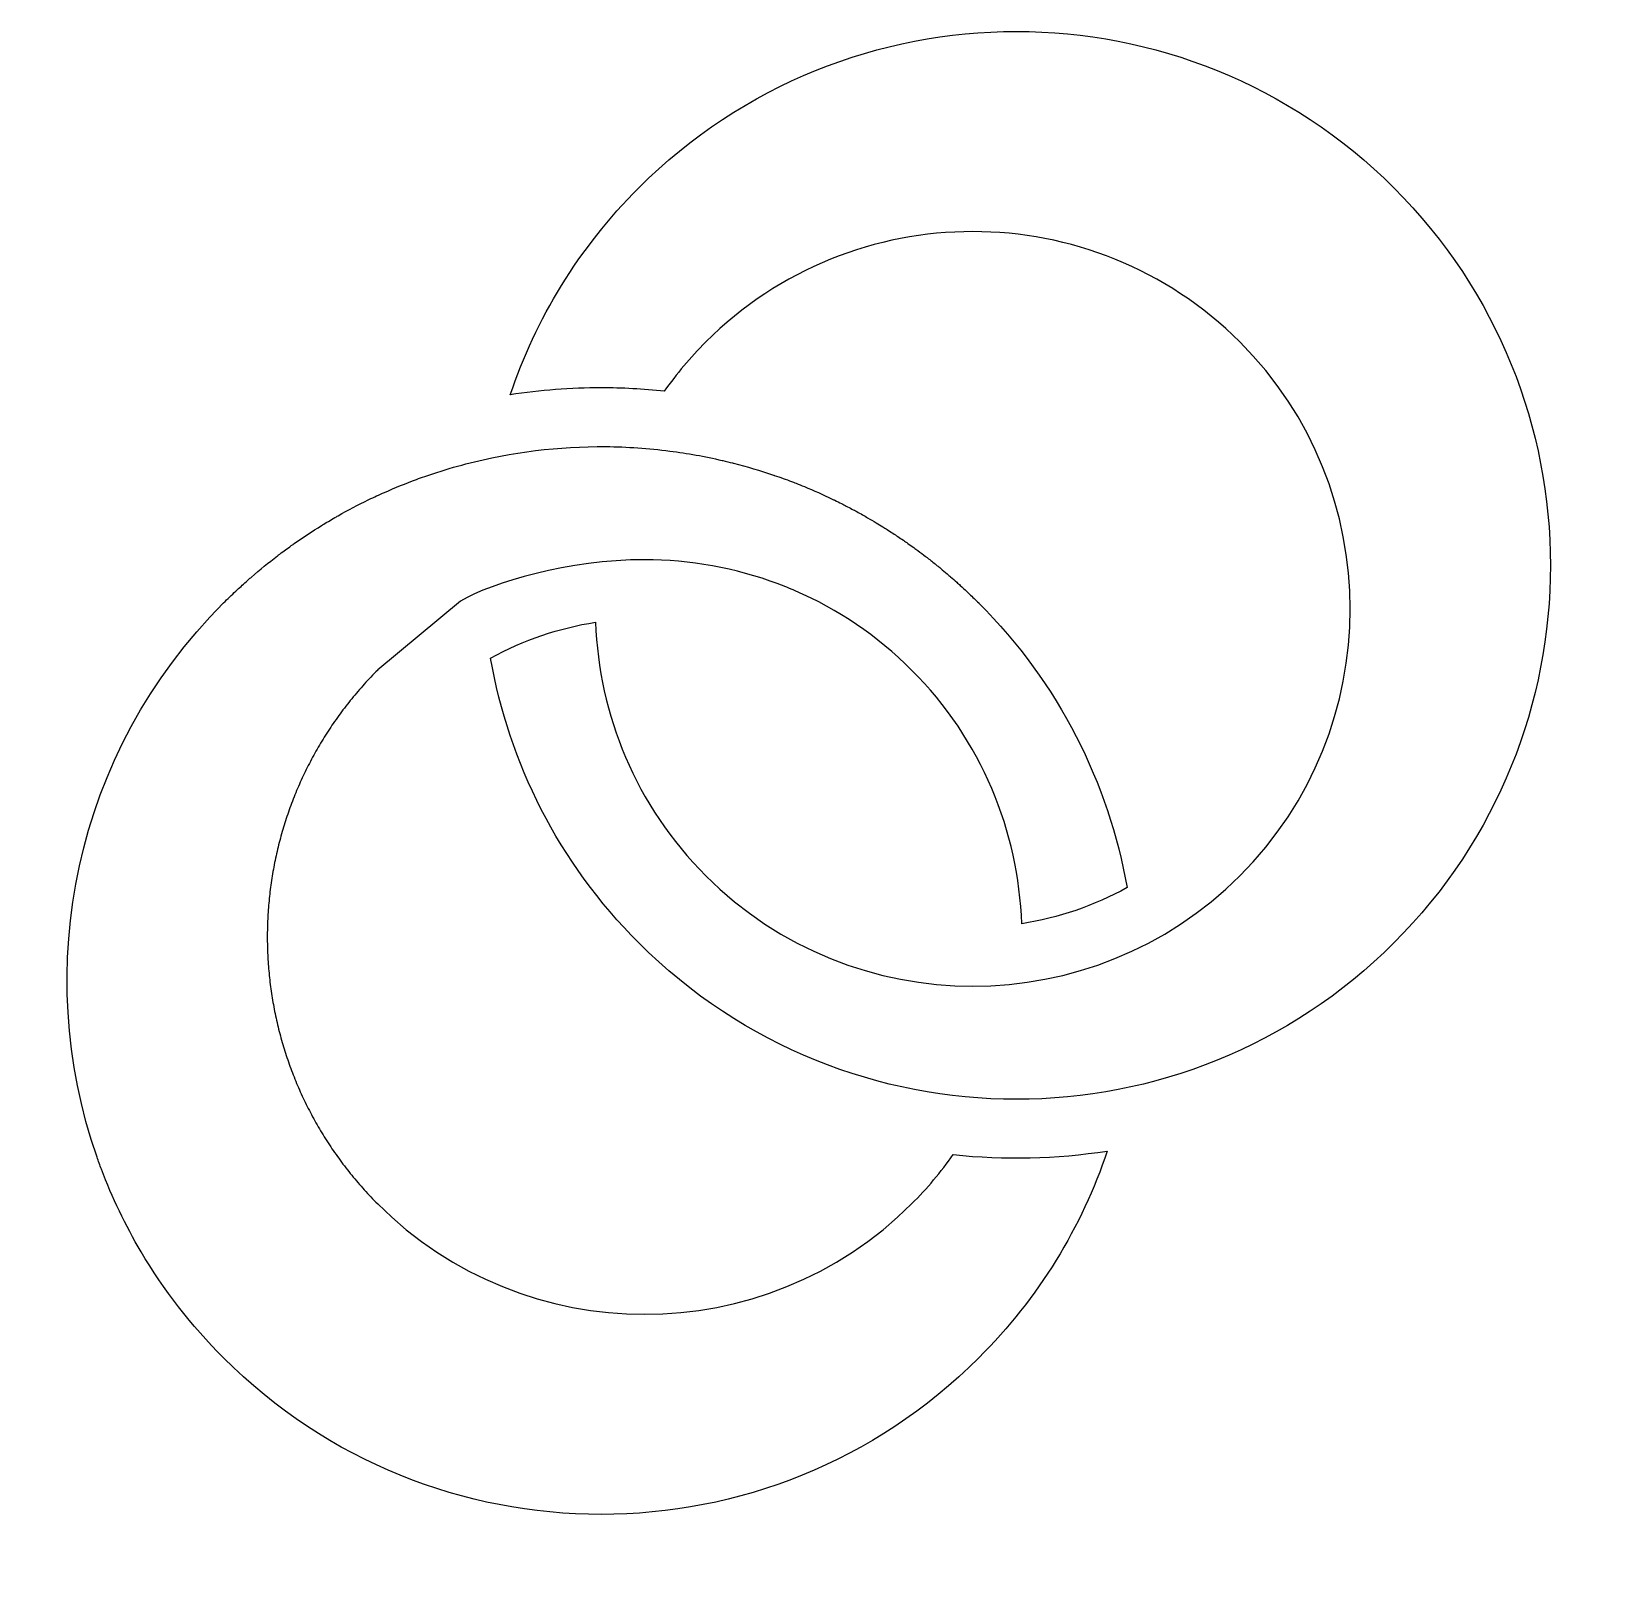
# Model space of a CAD drawing. Header units: centimetres. Extents: x -10.3 to 10.7, y -10.4 to 10.1.
import ezdxf

# ---------------------------------------------------------------- set-up
doc = ezdxf.new("R2010")
doc.units = ezdxf.units.CM
doc.header["$MEASUREMENT"] = 0
doc.layers.add('Layer 1', color=7, linetype='Continuous')

msp = doc.modelspace()

# ---------------------------------------------------------------- linework, layer by layer
at = {"layer": 'Layer 1'}
for points, knots in [([(2.84684, 10.06347), (1.02434, 10.06347), (-0.79824, 9.3677), (-2.18996, 7.97599), (-2.18996, 7.97599), (-2.9944, 7.17143), (-3.56493, 6.22391), (-3.90375, 5.21483), (-3.90375, 5.21483), (-3.50231, 5.27669), (-3.0972, 5.30815), (-2.69193, 5.30815), (-2.69193, 5.30815), (-2.41067, 5.30815), (-2.12941, 5.29289), (-1.84941, 5.26303), (-1.84941, 5.26303), (-1.68622, 5.49382), (-1.50178, 5.71406), (-1.29553, 5.92026), (-1.29553, 5.92026), (-0.31403, 6.90176), (0.97606, 7.39247), (2.2661, 7.39247), (2.2661, 7.39247), (3.55619, 7.39247), (4.84623, 6.90172), (5.82773, 5.92022), (5.82773, 5.92022), (7.79065, 3.9573), (7.79065, 0.75987), (5.82773, -1.20309), (5.82773, -1.20309), (3.86481, -3.16614), (0.66747, -3.16614), (-1.29554, -1.20309), (-1.29554, -1.20309), (-2.2318, -0.26688), (-2.72305, 0.95115), (-2.76653, 2.18026), (-2.76653, 2.18026), (-3.25188, 2.10478), (-3.72657, 1.94509), (-4.16735, 1.70081), (-4.16735, 1.70081), (-3.92332, 0.30897), (-3.26538, -1.02219), (-2.18997, -2.09755), (-2.18997, -2.09755), (0.59341, -4.88089), (5.10024, -4.88093), (7.88354, -2.09755), (7.88354, -2.09755), (10.66692, 0.68579), (10.66692, 5.19262), (7.88354, 7.97596), (7.88354, 7.97596), (6.49191, 9.36767), (4.66937, 10.06344), (2.84683, 10.06344), (2.84683, 10.06344), (2.84683, 10.06344), (2.84684, 10.06347), (2.84684, 10.06347)], [0, 0, 0, 0, 0.05882353, 0.05882353, 0.05882353, 0.05882353, 0.11764706, 0.11764706, 0.11764706, 0.11764706, 0.17647059, 0.17647059, 0.17647059, 0.17647059, 0.23529412, 0.23529412, 0.23529412, 0.23529412, 0.29411765, 0.29411765, 0.29411765, 0.29411765, 0.35294118, 0.35294118, 0.35294118, 0.35294118, 0.41176471, 0.41176471, 0.41176471, 0.41176471, 0.47058824, 0.47058824, 0.47058824, 0.47058824, 0.52941176, 0.52941176, 0.52941176, 0.52941176, 0.58823529, 0.58823529, 0.58823529, 0.58823529, 0.64705882, 0.64705882, 0.64705882, 0.64705882, 0.70588235, 0.70588235, 0.70588235, 0.70588235, 0.76470588, 0.76470588, 0.76470588, 0.76470588, 0.82352941, 0.82352941, 0.82352941, 0.82352941, 0.88235294, 0.88235294, 0.88235294, 0.88235294, 1, 1, 1, 1]), ([(-2.62841, 4.52399), (-3.25629, 4.52956), (-3.88468, 4.45252), (-4.49616, 4.29291), (-4.49616, 4.29291), (-4.64417, 4.25424), (-4.79112, 4.21081), (-4.93682, 4.16253), (-4.93682, 4.16253), (-5.00969, 4.13841), (-5.08222, 4.11307), (-5.15441, 4.0865), (-5.15441, 4.0865), (-5.15441, 4.0865), (-5.15449, 4.0865), (-5.15454, 4.08642), (-5.15454, 4.08642), (-5.15454, 4.08642), (-5.15461, 4.08641), (-5.15461, 4.08641), (-5.15461, 4.08641), (-5.29904, 4.03328), (-5.44207, 3.97526), (-5.58346, 3.91247), (-5.58346, 3.91247), (-5.65245, 3.88186), (-5.72101, 3.85006), (-5.78924, 3.81709), (-5.78924, 3.81709), (-5.78924, 3.81709), (-5.79767, 3.81313), (-5.79767, 3.81313), (-5.79767, 3.81313), (-5.93345, 3.74735), (-6.06755, 3.67693), (-6.19983, 3.60195), (-6.19983, 3.60195), (-6.20763, 3.59756), (-6.21535, 3.59309), (-6.22302, 3.58862), (-6.22302, 3.58862), (-6.2802, 3.55594), (-6.33687, 3.52242), (-6.39329, 3.48805), (-6.39329, 3.48805), (-6.40248, 3.48244), (-6.41172, 3.47688), (-6.42091, 3.47118), (-6.42091, 3.47118), (-6.54725, 3.39346), (-6.67173, 3.31136), (-6.7941, 3.22492), (-6.7941, 3.22492), (-6.80464, 3.21741), (-6.81518, 3.20974), (-6.82573, 3.20215), (-6.82573, 3.20215), (-6.87692, 3.16563), (-6.92778, 3.12836), (-6.97817, 3.09024), (-6.97817, 3.09024), (-6.98892, 3.0821), (-6.99976, 3.07401), (-7.01051, 3.06578), (-7.01051, 3.06578), (-7.1285, 2.97554), (-7.24429, 2.8813), (-7.35772, 2.78271), (-7.35772, 2.78271), (-7.37024, 2.77183), (-7.38268, 2.76078), (-7.39512, 2.74982), (-7.39512, 2.74982), (-7.44011, 2.71018), (-7.48468, 2.6697), (-7.52888, 2.6288), (-7.52888, 2.6288), (-7.54124, 2.61733), (-7.55363, 2.60603), (-7.56599, 2.59443), (-7.56599, 2.59443), (-7.62072, 2.54299), (-7.67508, 2.49078), (-7.72859, 2.43723), (-7.72859, 2.43723), (-9.72916, 0.43665), (-10.29185, -2.45418), (-9.41666, -4.9555), (-9.41666, -4.9555), (-9.41666, -4.9555), (-9.41666, -4.95558), (-9.41666, -4.95558), (-9.41666, -4.95558), (-9.3976, -5.00989), (-9.37787, -5.06408), (-9.35754, -5.11805), (-9.35754, -5.11805), (-9.35754, -5.11805), (-9.35746, -5.11813), (-9.35746, -5.11813), (-9.35746, -5.11813), (-9.21476, -5.49608), (-9.0388, -5.86433), (-8.82952, -6.21846), (-8.82952, -6.21846), (-8.53046, -6.72439), (-8.16356, -7.20131), (-7.72864, -7.63623), (-7.72864, -7.63623), (-4.94534, -10.41957), (-0.43852, -10.41957), (2.34487, -7.63623), (2.34487, -7.63623), (3.14901, -6.832), (3.7206, -5.88381), (4.06005, -4.87499), (4.06005, -4.87499), (3.37946, -4.97978), (2.68778, -4.99584), (2.00373, -4.92315), (2.00373, -4.92315), (1.84084, -5.15394), (1.65669, -5.37414), (1.45036, -5.58046), (1.45036, -5.58046), (-0.51264, -7.54338), (-3.71003, -7.54338), (-5.67299, -5.58046), (-5.67299, -5.58046), (-5.67299, -5.58046), (-5.67299, -5.58038), (-5.67299, -5.58038), (-5.67299, -5.58038), (-5.70369, -5.54972), (-5.73392, -5.51881), (-5.76365, -5.48761), (-5.76365, -5.48761), (-5.76365, -5.48761), (-5.76365, -5.48748), (-5.76365, -5.48748), (-5.76365, -5.48748), (-5.79334, -5.45628), (-5.8226, -5.42473), (-5.85136, -5.39294), (-5.85136, -5.39294), (-5.85136, -5.39294), (-5.85136, -5.39286), (-5.85136, -5.39286), (-5.85136, -5.39286), (-5.88003, -5.36107), (-5.90837, -5.32898), (-5.93612, -5.29659), (-5.93612, -5.29659), (-5.93612, -5.29659), (-5.93612, -5.29651), (-5.93612, -5.29651), (-5.93612, -5.29651), (-5.96395, -5.26417), (-5.99136, -5.23157), (-6.01814, -5.1986), (-6.01814, -5.1986), (-6.01814, -5.1986), (-6.01814, -5.19852), (-6.01814, -5.19852), (-6.01814, -5.19852), (-6.04496, -5.16563), (-6.07127, -5.13253), (-6.0972, -5.09909), (-6.0972, -5.09909), (-6.0972, -5.09909), (-6.0972, -5.09901), (-6.0972, -5.09901), (-6.0972, -5.09901), (-6.12305, -5.06557), (-6.14848, -5.03188), (-6.17336, -4.99793), (-6.17336, -4.99793), (-6.17336, -4.99793), (-6.17336, -4.99785), (-6.17336, -4.99785), (-6.17336, -4.99785), (-6.19824, -4.96399), (-6.2227, -4.92988), (-6.24673, -4.89547), (-6.24673, -4.89547), (-6.24673, -4.89547), (-6.24673, -4.89539), (-6.24673, -4.89539), (-6.24673, -4.89539), (-6.27064, -4.86098), (-6.29417, -4.82632), (-6.31715, -4.79145), (-6.31715, -4.79145), (-6.31715, -4.79145), (-6.31715, -4.79137), (-6.31715, -4.79137), (-6.31715, -4.79137), (-6.34017, -4.7565), (-6.36269, -4.72137), (-6.3847, -4.68612), (-6.3847, -4.68612), (-6.3847, -4.68612), (-6.3847, -4.68604), (-6.3847, -4.68604), (-6.3847, -4.68604), (-6.40675, -4.6507), (-6.42834, -4.6152), (-6.44943, -4.57944), (-6.44943, -4.57944), (-6.44943, -4.57944), (-6.44943, -4.57936), (-6.44943, -4.57936), (-6.44943, -4.57936), (-6.47051, -4.54364), (-6.49109, -4.50767), (-6.51121, -4.47158), (-6.51121, -4.47158), (-6.51121, -4.47158), (-6.51121, -4.47145), (-6.51121, -4.47145), (-6.51121, -4.47145), (-6.53132, -4.43531), (-6.55102, -4.39901), (-6.57016, -4.36249), (-6.57016, -4.36249), (-6.57016, -4.36249), (-6.57016, -4.36241), (-6.57016, -4.36241), (-6.57016, -4.36241), (-6.58935, -4.32593), (-6.60811, -4.28921), (-6.62624, -4.25235), (-6.62624, -4.25235), (-6.62624, -4.25235), (-6.62624, -4.25222), (-6.62624, -4.25222), (-6.62624, -4.25222), (-6.64446, -4.21532), (-6.66221, -4.1783), (-6.67946, -4.14107), (-6.67946, -4.14107), (-6.69675, -4.10379), (-6.71349, -4.06643), (-6.72981, -4.0289), (-6.72981, -4.0289), (-6.72981, -4.0289), (-6.72981, -4.02877), (-6.72981, -4.02877), (-6.72981, -4.02877), (-6.74609, -3.99124), (-6.76186, -3.95346), (-6.77725, -3.91559), (-6.77725, -3.91559), (-6.77725, -3.91559), (-6.77725, -3.91551), (-6.77725, -3.91551), (-6.77725, -3.91551), (-6.80791, -3.83978), (-6.83662, -3.76328), (-6.86348, -3.68641), (-6.86348, -3.68641), (-6.86348, -3.68641), (-6.86348, -3.68633), (-6.86348, -3.68633), (-6.86348, -3.68633), (-6.87689, -3.64796), (-6.88988, -3.60933), (-6.90227, -3.57062), (-6.90227, -3.57062), (-6.91479, -3.53183), (-6.92673, -3.49303), (-6.93824, -3.45411), (-6.93824, -3.45411), (-6.93824, -3.45411), (-6.93824, -3.45403), (-6.93824, -3.45403), (-6.93824, -3.45403), (-6.94975, -3.41511), (-6.96072, -3.3761), (-6.97126, -3.33693), (-6.97126, -3.33693), (-6.97126, -3.33693), (-6.97126, -3.33685), (-6.97126, -3.33685), (-6.97126, -3.33685), (-6.9818, -3.29772), (-6.99192, -3.2585), (-7.00149, -3.2192), (-7.00149, -3.2192), (-7.00149, -3.2192), (-7.00149, -3.21907), (-7.00149, -3.21907), (-7.00149, -3.21907), (-7.01106, -3.17973), (-7.02021, -3.14022), (-7.02881, -3.1007), (-7.02881, -3.1007), (-7.02881, -3.1007), (-7.02881, -3.10062), (-7.02881, -3.10062), (-7.02881, -3.10062), (-7.03745, -3.06111), (-7.04555, -3.02147), (-7.05327, -2.98179), (-7.05327, -2.98179), (-7.05327, -2.98179), (-7.05327, -2.98171), (-7.05327, -2.98171), (-7.05327, -2.98171), (-7.06086, -2.94207), (-7.06803, -2.90227), (-7.07478, -2.86246), (-7.07478, -2.86246), (-7.07478, -2.86246), (-7.07478, -2.86238), (-7.07478, -2.86238), (-7.07478, -2.86238), (-7.08153, -2.82257), (-7.08773, -2.78268), (-7.0935, -2.74271), (-7.0935, -2.74271), (-7.0935, -2.74271), (-7.0935, -2.74263), (-7.0935, -2.74263), (-7.0935, -2.74263), (-7.09923, -2.7027), (-7.10446, -2.66268), (-7.10931, -2.62262), (-7.10931, -2.62262), (-7.10931, -2.62262), (-7.10931, -2.62254), (-7.10931, -2.62254), (-7.10931, -2.62254), (-7.11407, -2.58248), (-7.11838, -2.54242), (-7.12221, -2.50236), (-7.12221, -2.50236), (-7.12221, -2.50236), (-7.12221, -2.50223), (-7.12221, -2.50223), (-7.12221, -2.50223), (-7.12601, -2.46209), (-7.12946, -2.42186), (-7.13233, -2.38163), (-7.13233, -2.38163), (-7.13233, -2.38163), (-7.13233, -2.38155), (-7.13233, -2.38155), (-7.13233, -2.38155), (-7.13528, -2.34141), (-7.1376, -2.30122), (-7.1395, -2.26095), (-7.1395, -2.26095), (-7.1395, -2.26095), (-7.1395, -2.26087), (-7.1395, -2.26087), (-7.1395, -2.26087), (-7.14144, -2.22064), (-7.14287, -2.18033), (-7.1438, -2.14006), (-7.1438, -2.14006), (-7.1438, -2.14006), (-7.1438, -2.13998), (-7.1438, -2.13998), (-7.1438, -2.13998), (-7.14477, -2.09975), (-7.14528, -2.05944), (-7.14528, -2.01921), (-7.14528, -2.01921), (-7.14528, -2.01921), (-7.14528, -2.01913), (-7.14528, -2.01913), (-7.14528, -2.01913), (-7.14528, -1.97882), (-7.14477, -1.93859), (-7.1438, -1.89828), (-7.1438, -1.89828), (-7.1438, -1.89828), (-7.1438, -1.8982), (-7.1438, -1.8982), (-7.1438, -1.8982), (-7.14283, -1.85793), (-7.14144, -1.81766), (-7.1395, -1.77739), (-7.1395, -1.77739), (-7.1376, -1.73712), (-7.13528, -1.69685), (-7.13233, -1.65671), (-7.13233, -1.65671), (-7.13233, -1.65671), (-7.13233, -1.65663), (-7.13233, -1.65663), (-7.13233, -1.65663), (-7.12946, -1.6164), (-7.126, -1.57617), (-7.12221, -1.53603), (-7.12221, -1.53603), (-7.12221, -1.53603), (-7.12221, -1.53595), (-7.12221, -1.53595), (-7.12221, -1.53595), (-7.11841, -1.49589), (-7.11407, -1.45583), (-7.10931, -1.41577), (-7.10931, -1.41577), (-7.10931, -1.41577), (-7.10931, -1.41564), (-7.10931, -1.41564), (-7.10931, -1.41564), (-7.1045, -1.37558), (-7.09919, -1.33565), (-7.0935, -1.29567), (-7.0935, -1.29567), (-7.0935, -1.29567), (-7.0935, -1.29559), (-7.0935, -1.29559), (-7.0935, -1.29559), (-7.08772, -1.25566), (-7.08148, -1.21577), (-7.07478, -1.17592), (-7.07478, -1.17592), (-7.07478, -1.17592), (-7.07478, -1.17584), (-7.07478, -1.17584), (-7.07478, -1.17584), (-7.06803, -1.13603), (-7.06086, -1.09627), (-7.05327, -1.05659), (-7.05327, -1.05659), (-7.05327, -1.05659), (-7.05327, -1.05651), (-7.05327, -1.05651), (-7.05327, -1.05651), (-7.04555, -1.01687), (-7.03746, -0.97723), (-7.02881, -0.93768), (-7.02881, -0.93768), (-7.02881, -0.93768), (-7.02881, -0.9376), (-7.02881, -0.9376), (-7.02881, -0.9376), (-7.02021, -0.89809), (-7.0111, -0.85858), (-7.00149, -0.81923), (-7.00149, -0.81923), (-7.00149, -0.81923), (-7.00149, -0.81915), (-7.00149, -0.81915), (-7.00149, -0.81915), (-6.99192, -0.77981), (-6.9818, -0.74063), (-6.97126, -0.7015), (-6.97126, -0.7015), (-6.97126, -0.7015), (-6.97126, -0.70137), (-6.97126, -0.70137), (-6.97126, -0.70137), (-6.96072, -0.66228), (-6.94975, -0.62323), (-6.93824, -0.58431), (-6.93824, -0.58431), (-6.93824, -0.58431), (-6.93824, -0.58423), (-6.93824, -0.58423), (-6.93824, -0.58423), (-6.92673, -0.54531), (-6.91479, -0.50647), (-6.90231, -0.46776), (-6.90231, -0.46776), (-6.90231, -0.46776), (-6.90231, -0.46768), (-6.90231, -0.46768), (-6.90231, -0.46768), (-6.88987, -0.42897), (-6.87688, -0.39043), (-6.86352, -0.35197), (-6.86352, -0.35197), (-6.86352, -0.35197), (-6.86352, -0.35189), (-6.86352, -0.35189), (-6.86352, -0.35189), (-6.83662, -0.27498), (-6.80786, -0.19857), (-6.77724, -0.12275), (-6.77724, -0.12275), (-6.77724, -0.12275), (-6.77724, -0.12267), (-6.77724, -0.12267), (-6.77724, -0.12267), (-6.76189, -0.0848), (-6.74604, -0.0471), (-6.7298, -0.00953), (-6.7298, -0.00953), (-6.7298, -0.00953), (-6.7298, -0.00945), (-6.7298, -0.00945), (-6.7298, -0.00945), (-6.71348, 0.02808), (-6.6967, 0.06544), (-6.67945, 0.10272), (-6.67945, 0.10272), (-6.66216, 0.14004), (-6.64445, 0.17706), (-6.62632, 0.21396), (-6.62632, 0.21396), (-6.62632, 0.21396), (-6.62632, 0.21404), (-6.62632, 0.21404), (-6.62632, 0.21404), (-6.60806, 0.25094), (-6.58934, 0.28762), (-6.57015, 0.3241), (-6.57015, 0.3241), (-6.57015, 0.3241), (-6.57015, 0.32423), (-6.57015, 0.32423), (-6.57015, 0.32423), (-6.55101, 0.36079), (-6.53136, 0.39705), (-6.5112, 0.43319), (-6.5112, 0.43319), (-6.5112, 0.43319), (-6.5112, 0.43327), (-6.5112, 0.43327), (-6.5112, 0.43327), (-6.49109, 0.46937), (-6.47051, 0.50538), (-6.44942, 0.54105), (-6.44942, 0.54105), (-6.44942, 0.54105), (-6.44942, 0.54113), (-6.44942, 0.54113), (-6.44942, 0.54113), (-6.42834, 0.57689), (-6.40675, 0.61239), (-6.38469, 0.64769), (-6.38469, 0.64769), (-6.38469, 0.64769), (-6.38469, 0.64777), (-6.38469, 0.64777), (-6.38469, 0.64777), (-6.36268, 0.68311), (-6.34016, 0.71819), (-6.31714, 0.75302), (-6.31714, 0.75302), (-6.31714, 0.75302), (-6.31714, 0.7531), (-6.31714, 0.7531), (-6.31714, 0.7531), (-6.29416, 0.78797), (-6.27063, 0.82268), (-6.24672, 0.85704), (-6.24672, 0.85704), (-6.24672, 0.85704), (-6.24672, 0.85712), (-6.24672, 0.85712), (-6.24672, 0.85712), (-6.22268, 0.89153), (-6.19823, 0.92564), (-6.17335, 0.95959), (-6.17335, 0.95959), (-6.17335, 0.95959), (-6.17335, 0.95967), (-6.17335, 0.95967), (-6.17335, 0.95967), (-6.14847, 0.99362), (-6.12304, 1.02731), (-6.09719, 1.06075), (-6.09719, 1.06075), (-6.09719, 1.06075), (-6.09719, 1.06088), (-6.09719, 1.06088), (-6.09719, 1.06088), (-6.0713, 1.09428), (-6.0449, 1.12742), (-6.01813, 1.1604), (-6.01813, 1.1604), (-5.99131, 1.19329), (-5.96394, 1.22597), (-5.93616, 1.25836), (-5.93616, 1.25836), (-5.93616, 1.25836), (-5.93616, 1.25844), (-5.93616, 1.25844), (-5.93616, 1.25844), (-5.90841, 1.29083), (-5.88008, 1.32296), (-5.8514, 1.35471), (-5.8514, 1.35471), (-5.8514, 1.35471), (-5.8514, 1.35484), (-5.8514, 1.35484), (-5.8514, 1.35484), (-5.82264, 1.38668), (-5.79338, 1.41809), (-5.76369, 1.44942), (-5.76369, 1.44942), (-5.76369, 1.44942), (-5.76369, 1.4495), (-5.76369, 1.4495), (-5.76369, 1.4495), (-5.73396, 1.4807), (-5.70373, 1.51166), (-5.67303, 1.54227), (-5.67303, 1.54227), (-5.67303, 1.54227), (-5.67303, 1.5424), (-5.67303, 1.5424), (-5.67303, 1.5424), (-5.67198, 1.54354), (-5.67092, 1.54451), (-5.66978, 1.54565), (-5.66978, 1.54565), (-5.66978, 1.54565), (-4.56865, 2.46356), (-4.56865, 2.46356), (-4.56865, 2.46356), (-4.13685, 2.71206), (-3.12423, 3.0147), (-2.11144, 3.0147), (-2.11144, 3.0147), (-1.50675, 3.0147), (-0.90198, 2.90683), (-0.329, 2.69119), (-0.329, 2.69119), (-0.329, 2.69119), (-0.329, 2.69111), (-0.329, 2.69111), (-0.329, 2.69111), (-0.2908, 2.67677), (-0.25276, 2.66201), (-0.21489, 2.64666), (-0.21489, 2.64666), (-0.21489, 2.64666), (-0.21481, 2.64658), (-0.21481, 2.64658), (-0.21481, 2.64658), (-0.17694, 2.63127), (-0.1392, 2.6155), (-0.10163, 2.59923), (-0.10163, 2.59923), (-0.10163, 2.59923), (-0.10154, 2.59936), (-0.10154, 2.59936), (-0.10154, 2.59936), (0.46233, 2.35491), (0.99019, 2.00268), (1.45024, 1.54263), (1.45024, 1.54263), (2.38671, 0.60608), (2.87615, -0.61123), (2.91908, -1.84148), (2.91908, -1.84148), (3.40561, -1.766), (3.88177, -1.60589), (4.3237, -1.36068), (4.3237, -1.36068), (4.07913, 0.02985), (3.4197, 1.36194), (2.34476, 2.43697), (2.34476, 2.43697), (2.34476, 2.43697), (2.34468, 2.43705), (2.34468, 2.43705), (2.34468, 2.43705), (2.34468, 2.43705), (2.34434, 2.43739), (2.34434, 2.43739), (2.34434, 2.43739), (2.30373, 2.47796), (2.2627, 2.5178), (2.22138, 2.55715), (2.22138, 2.55715), (2.20974, 2.56828), (2.19798, 2.57916), (2.1863, 2.59017), (2.1863, 2.59017), (2.15695, 2.61775), (2.12752, 2.64516), (2.09783, 2.67219), (2.09783, 2.67219), (2.0824, 2.68623), (2.06688, 2.70002), (2.05136, 2.71394), (2.05136, 2.71394), (2.02446, 2.73798), (1.99738, 2.76193), (1.97019, 2.7855), (1.97019, 2.7855), (1.95446, 2.79912), (1.93877, 2.81274), (1.92296, 2.82619), (1.92296, 2.82619), (1.89386, 2.85107), (1.86452, 2.87553), (1.83508, 2.89982), (1.83508, 2.89982), (1.82083, 2.91163), (1.80662, 2.92352), (1.79228, 2.93516), (1.79228, 2.93516), (1.75378, 2.96645), (1.71511, 2.99723), (1.67607, 3.02759), (1.67607, 3.02759), (1.67194, 3.03079), (1.66793, 3.03408), (1.66384, 3.03729), (1.66384, 3.03729), (1.65448, 3.04446), (1.64503, 3.05146), (1.63571, 3.05863), (1.63571, 3.05863), (1.60198, 3.08452), (1.56811, 3.1102), (1.534, 3.13538), (1.534, 3.13538), (1.51557, 3.149), (1.49702, 3.16237), (1.47846, 3.17573), (1.47846, 3.17573), (1.45198, 3.19492), (1.42533, 3.21398), (1.39868, 3.23278), (1.39868, 3.23278), (1.37899, 3.24661), (1.35925, 3.26027), (1.33948, 3.27385), (1.33948, 3.27385), (1.3146, 3.29097), (1.28972, 3.30788), (1.26476, 3.32462), (1.26476, 3.32462), (1.24347, 3.33896), (1.22217, 3.35313), (1.20075, 3.36713), (1.20075, 3.36713), (1.17536, 3.38379), (1.14981, 3.40002), (1.12426, 3.4163), (1.12426, 3.4163), (1.1041, 3.42912), (1.08399, 3.44211), (1.06371, 3.45467), (1.06371, 3.45467), (1.03558, 3.47217), (1.0072, 3.48925), (0.97895, 3.50624), (0.97895, 3.50624), (0.94041, 3.52943), (0.90178, 3.5522), (0.86299, 3.57455), (0.86299, 3.57455), (0.84009, 3.58779), (0.81728, 3.60112), (0.79434, 3.61406), (0.79434, 3.61406), (0.76912, 3.62823), (0.74374, 3.64198), (0.71831, 3.65581), (0.71831, 3.65581), (0.69655, 3.66762), (0.67488, 3.67951), (0.65303, 3.69115), (0.65303, 3.69115), (0.62764, 3.70464), (0.60222, 3.71797), (0.57671, 3.73121), (0.57671, 3.73121), (0.55626, 3.74175), (0.53581, 3.75221), (0.51527, 3.76254), (0.51527, 3.76254), (0.48546, 3.77759), (0.4556, 3.79248), (0.42566, 3.80711), (0.42566, 3.80711), (0.41385, 3.81284), (0.40205, 3.81841), (0.39024, 3.82406), (0.39024, 3.82406), (0.26783, 3.88284), (0.14423, 3.93808), (0.01937, 3.98944), (0.01937, 3.98944), (-0.01782, 4.00475), (-0.05518, 4.01955), (-0.09254, 4.03414), (-0.09254, 4.03414), (-0.10371, 4.03857), (-0.11489, 4.043), (-0.12611, 4.04734), (-0.12611, 4.04734), (-0.1625, 4.06134), (-0.19906, 4.075), (-0.23558, 4.08841), (-0.23558, 4.08841), (-0.24528, 4.09199), (-0.25506, 4.09549), (-0.2648, 4.09904), (-0.2648, 4.09904), (-0.30376, 4.11312), (-0.34273, 4.127), (-0.38186, 4.14036), (-0.38186, 4.14036), (-0.38186, 4.14036), (-0.38502, 4.14146), (-0.38502, 4.14146), (-0.38502, 4.14146), (-0.3881, 4.14251), (-0.39122, 4.14344), (-0.3943, 4.1445), (-0.3943, 4.1445), (-0.57014, 4.20425), (-0.74767, 4.257), (-0.92671, 4.30263), (-0.92671, 4.30263), (-0.93063, 4.3036), (-0.93447, 4.30474), (-0.93835, 4.30567), (-0.93835, 4.30567), (-0.98187, 4.31672), (-1.02547, 4.3273), (-1.06916, 4.33746), (-1.06916, 4.33746), (-1.06916, 4.33746), (-1.07325, 4.33847), (-1.07325, 4.33847), (-1.07325, 4.33847), (-1.07481, 4.33889), (-1.07641, 4.33914), (-1.07797, 4.33952), (-1.07797, 4.33952), (-1.30833, 4.39286), (-1.54085, 4.43469), (-1.77458, 4.46493), (-1.77458, 4.46493), (-2.05808, 4.50162), (-2.3433, 4.52118), (-2.62869, 4.52371), (-2.62869, 4.52371), (-2.62869, 4.52371), (-2.62841, 4.52399), (-2.62841, 4.52399)], [0, 0, 0, 0, 0.00471698, 0.00471698, 0.00471698, 0.00471698, 0.00943396, 0.00943396, 0.00943396, 0.00943396, 0.01415094, 0.01415094, 0.01415094, 0.01415094, 0.01886792, 0.01886792, 0.01886792, 0.01886792, 0.02358491, 0.02358491, 0.02358491, 0.02358491, 0.02830189, 0.02830189, 0.02830189, 0.02830189, 0.03301887, 0.03301887, 0.03301887, 0.03301887, 0.03773585, 0.03773585, 0.03773585, 0.03773585, 0.04245283, 0.04245283, 0.04245283, 0.04245283, 0.04716981, 0.04716981, 0.04716981, 0.04716981, 0.05188679, 0.05188679, 0.05188679, 0.05188679, 0.05660377, 0.05660377, 0.05660377, 0.05660377, 0.06132075, 0.06132075, 0.06132075, 0.06132075, 0.06603774, 0.06603774, 0.06603774, 0.06603774, 0.07075472, 0.07075472, 0.07075472, 0.07075472, 0.0754717, 0.0754717, 0.0754717, 0.0754717, 0.08018868, 0.08018868, 0.08018868, 0.08018868, 0.08490566, 0.08490566, 0.08490566, 0.08490566, 0.08962264, 0.08962264, 0.08962264, 0.08962264, 0.09433962, 0.09433962, 0.09433962, 0.09433962, 0.0990566, 0.0990566, 0.0990566, 0.0990566, 0.10377358, 0.10377358, 0.10377358, 0.10377358, 0.10849057, 0.10849057, 0.10849057, 0.10849057, 0.11320755, 0.11320755, 0.11320755, 0.11320755, 0.11792453, 0.11792453, 0.11792453, 0.11792453, 0.12264151, 0.12264151, 0.12264151, 0.12264151, 0.12735849, 0.12735849, 0.12735849, 0.12735849, 0.13207547, 0.13207547, 0.13207547, 0.13207547, 0.13679245, 0.13679245, 0.13679245, 0.13679245, 0.14150943, 0.14150943, 0.14150943, 0.14150943, 0.14622642, 0.14622642, 0.14622642, 0.14622642, 0.1509434, 0.1509434, 0.1509434, 0.1509434, 0.15566038, 0.15566038, 0.15566038, 0.15566038, 0.16037736, 0.16037736, 0.16037736, 0.16037736, 0.16509434, 0.16509434, 0.16509434, 0.16509434, 0.16981132, 0.16981132, 0.16981132, 0.16981132, 0.1745283, 0.1745283, 0.1745283, 0.1745283, 0.17924528, 0.17924528, 0.17924528, 0.17924528, 0.18396226, 0.18396226, 0.18396226, 0.18396226, 0.18867925, 0.18867925, 0.18867925, 0.18867925, 0.19339623, 0.19339623, 0.19339623, 0.19339623, 0.19811321, 0.19811321, 0.19811321, 0.19811321, 0.20283019, 0.20283019, 0.20283019, 0.20283019, 0.20754717, 0.20754717, 0.20754717, 0.20754717, 0.21226415, 0.21226415, 0.21226415, 0.21226415, 0.21698113, 0.21698113, 0.21698113, 0.21698113, 0.22169811, 0.22169811, 0.22169811, 0.22169811, 0.22641509, 0.22641509, 0.22641509, 0.22641509, 0.23113208, 0.23113208, 0.23113208, 0.23113208, 0.23584906, 0.23584906, 0.23584906, 0.23584906, 0.24056604, 0.24056604, 0.24056604, 0.24056604, 0.24528302, 0.24528302, 0.24528302, 0.24528302, 0.25, 0.25, 0.25, 0.25, 0.25471698, 0.25471698, 0.25471698, 0.25471698, 0.25943396, 0.25943396, 0.25943396, 0.25943396, 0.26415094, 0.26415094, 0.26415094, 0.26415094, 0.26886792, 0.26886792, 0.26886792, 0.26886792, 0.27358491, 0.27358491, 0.27358491, 0.27358491, 0.27830189, 0.27830189, 0.27830189, 0.27830189, 0.28301887, 0.28301887, 0.28301887, 0.28301887, 0.28773585, 0.28773585, 0.28773585, 0.28773585, 0.29245283, 0.29245283, 0.29245283, 0.29245283, 0.29716981, 0.29716981, 0.29716981, 0.29716981, 0.30188679, 0.30188679, 0.30188679, 0.30188679, 0.30660377, 0.30660377, 0.30660377, 0.30660377, 0.31132075, 0.31132075, 0.31132075, 0.31132075, 0.31603774, 0.31603774, 0.31603774, 0.31603774, 0.32075472, 0.32075472, 0.32075472, 0.32075472, 0.3254717, 0.3254717, 0.3254717, 0.3254717, 0.33018868, 0.33018868, 0.33018868, 0.33018868, 0.33490566, 0.33490566, 0.33490566, 0.33490566, 0.33962264, 0.33962264, 0.33962264, 0.33962264, 0.34433962, 0.34433962, 0.34433962, 0.34433962, 0.3490566, 0.3490566, 0.3490566, 0.3490566, 0.35377358, 0.35377358, 0.35377358, 0.35377358, 0.35849057, 0.35849057, 0.35849057, 0.35849057, 0.36320755, 0.36320755, 0.36320755, 0.36320755, 0.36792453, 0.36792453, 0.36792453, 0.36792453, 0.37264151, 0.37264151, 0.37264151, 0.37264151, 0.37735849, 0.37735849, 0.37735849, 0.37735849, 0.38207547, 0.38207547, 0.38207547, 0.38207547, 0.38679245, 0.38679245, 0.38679245, 0.38679245, 0.39150943, 0.39150943, 0.39150943, 0.39150943, 0.39622642, 0.39622642, 0.39622642, 0.39622642, 0.4009434, 0.4009434, 0.4009434, 0.4009434, 0.40566038, 0.40566038, 0.40566038, 0.40566038, 0.41037736, 0.41037736, 0.41037736, 0.41037736, 0.41509434, 0.41509434, 0.41509434, 0.41509434, 0.41981132, 0.41981132, 0.41981132, 0.41981132, 0.4245283, 0.4245283, 0.4245283, 0.4245283, 0.42924528, 0.42924528, 0.42924528, 0.42924528, 0.43396226, 0.43396226, 0.43396226, 0.43396226, 0.43867925, 0.43867925, 0.43867925, 0.43867925, 0.44339623, 0.44339623, 0.44339623, 0.44339623, 0.44811321, 0.44811321, 0.44811321, 0.44811321, 0.45283019, 0.45283019, 0.45283019, 0.45283019, 0.45754717, 0.45754717, 0.45754717, 0.45754717, 0.46226415, 0.46226415, 0.46226415, 0.46226415, 0.46698113, 0.46698113, 0.46698113, 0.46698113, 0.47169811, 0.47169811, 0.47169811, 0.47169811, 0.47641509, 0.47641509, 0.47641509, 0.47641509, 0.48113208, 0.48113208, 0.48113208, 0.48113208, 0.48584906, 0.48584906, 0.48584906, 0.48584906, 0.49056604, 0.49056604, 0.49056604, 0.49056604, 0.49528302, 0.49528302, 0.49528302, 0.49528302, 0.5, 0.5, 0.5, 0.5, 0.50471698, 0.50471698, 0.50471698, 0.50471698, 0.50943396, 0.50943396, 0.50943396, 0.50943396, 0.51415094, 0.51415094, 0.51415094, 0.51415094, 0.51886792, 0.51886792, 0.51886792, 0.51886792, 0.52358491, 0.52358491, 0.52358491, 0.52358491, 0.52830189, 0.52830189, 0.52830189, 0.52830189, 0.53301887, 0.53301887, 0.53301887, 0.53301887, 0.53773585, 0.53773585, 0.53773585, 0.53773585, 0.54245283, 0.54245283, 0.54245283, 0.54245283, 0.54716981, 0.54716981, 0.54716981, 0.54716981, 0.55188679, 0.55188679, 0.55188679, 0.55188679, 0.55660377, 0.55660377, 0.55660377, 0.55660377, 0.56132075, 0.56132075, 0.56132075, 0.56132075, 0.56603774, 0.56603774, 0.56603774, 0.56603774, 0.57075472, 0.57075472, 0.57075472, 0.57075472, 0.5754717, 0.5754717, 0.5754717, 0.5754717, 0.58018868, 0.58018868, 0.58018868, 0.58018868, 0.58490566, 0.58490566, 0.58490566, 0.58490566, 0.58962264, 0.58962264, 0.58962264, 0.58962264, 0.59433962, 0.59433962, 0.59433962, 0.59433962, 0.5990566, 0.5990566, 0.5990566, 0.5990566, 0.60377358, 0.60377358, 0.60377358, 0.60377358, 0.60849057, 0.60849057, 0.60849057, 0.60849057, 0.61320755, 0.61320755, 0.61320755, 0.61320755, 0.61792453, 0.61792453, 0.61792453, 0.61792453, 0.62264151, 0.62264151, 0.62264151, 0.62264151, 0.62735849, 0.62735849, 0.62735849, 0.62735849, 0.63207547, 0.63207547, 0.63207547, 0.63207547, 0.63679245, 0.63679245, 0.63679245, 0.63679245, 0.64150943, 0.64150943, 0.64150943, 0.64150943, 0.64622642, 0.64622642, 0.64622642, 0.64622642, 0.6509434, 0.6509434, 0.6509434, 0.6509434, 0.65566038, 0.65566038, 0.65566038, 0.65566038, 0.66037736, 0.66037736, 0.66037736, 0.66037736, 0.66509434, 0.66509434, 0.66509434, 0.66509434, 0.66981132, 0.66981132, 0.66981132, 0.66981132, 0.6745283, 0.6745283, 0.6745283, 0.6745283, 0.67924528, 0.67924528, 0.67924528, 0.67924528, 0.68396226, 0.68396226, 0.68396226, 0.68396226, 0.68867925, 0.68867925, 0.68867925, 0.68867925, 0.69339623, 0.69339623, 0.69339623, 0.69339623, 0.69811321, 0.69811321, 0.69811321, 0.69811321, 0.70283019, 0.70283019, 0.70283019, 0.70283019, 0.70754717, 0.70754717, 0.70754717, 0.70754717, 0.71226415, 0.71226415, 0.71226415, 0.71226415, 0.71698113, 0.71698113, 0.71698113, 0.71698113, 0.72169811, 0.72169811, 0.72169811, 0.72169811, 0.72641509, 0.72641509, 0.72641509, 0.72641509, 0.73113208, 0.73113208, 0.73113208, 0.73113208, 0.73584906, 0.73584906, 0.73584906, 0.73584906, 0.74056604, 0.74056604, 0.74056604, 0.74056604, 0.74528302, 0.74528302, 0.74528302, 0.74528302, 0.75, 0.75, 0.75, 0.75, 0.75471698, 0.75471698, 0.75471698, 0.75471698, 0.75943396, 0.75943396, 0.75943396, 0.75943396, 0.76415094, 0.76415094, 0.76415094, 0.76415094, 0.76886792, 0.76886792, 0.76886792, 0.76886792, 0.77358491, 0.77358491, 0.77358491, 0.77358491, 0.77830189, 0.77830189, 0.77830189, 0.77830189, 0.78301887, 0.78301887, 0.78301887, 0.78301887, 0.78773585, 0.78773585, 0.78773585, 0.78773585, 0.79245283, 0.79245283, 0.79245283, 0.79245283, 0.79716981, 0.79716981, 0.79716981, 0.79716981, 0.80188679, 0.80188679, 0.80188679, 0.80188679, 0.80660377, 0.80660377, 0.80660377, 0.80660377, 0.81132075, 0.81132075, 0.81132075, 0.81132075, 0.81603774, 0.81603774, 0.81603774, 0.81603774, 0.82075472, 0.82075472, 0.82075472, 0.82075472, 0.8254717, 0.8254717, 0.8254717, 0.8254717, 0.83018868, 0.83018868, 0.83018868, 0.83018868, 0.83490566, 0.83490566, 0.83490566, 0.83490566, 0.83962264, 0.83962264, 0.83962264, 0.83962264, 0.84433962, 0.84433962, 0.84433962, 0.84433962, 0.8490566, 0.8490566, 0.8490566, 0.8490566, 0.85377358, 0.85377358, 0.85377358, 0.85377358, 0.85849057, 0.85849057, 0.85849057, 0.85849057, 0.86320755, 0.86320755, 0.86320755, 0.86320755, 0.86792453, 0.86792453, 0.86792453, 0.86792453, 0.87264151, 0.87264151, 0.87264151, 0.87264151, 0.87735849, 0.87735849, 0.87735849, 0.87735849, 0.88207547, 0.88207547, 0.88207547, 0.88207547, 0.88679245, 0.88679245, 0.88679245, 0.88679245, 0.89150943, 0.89150943, 0.89150943, 0.89150943, 0.89622642, 0.89622642, 0.89622642, 0.89622642, 0.9009434, 0.9009434, 0.9009434, 0.9009434, 0.90566038, 0.90566038, 0.90566038, 0.90566038, 0.91037736, 0.91037736, 0.91037736, 0.91037736, 0.91509434, 0.91509434, 0.91509434, 0.91509434, 0.91981132, 0.91981132, 0.91981132, 0.91981132, 0.9245283, 0.9245283, 0.9245283, 0.9245283, 0.92924528, 0.92924528, 0.92924528, 0.92924528, 0.93396226, 0.93396226, 0.93396226, 0.93396226, 0.93867925, 0.93867925, 0.93867925, 0.93867925, 0.94339623, 0.94339623, 0.94339623, 0.94339623, 0.94811321, 0.94811321, 0.94811321, 0.94811321, 0.95283019, 0.95283019, 0.95283019, 0.95283019, 0.95754717, 0.95754717, 0.95754717, 0.95754717, 0.96226415, 0.96226415, 0.96226415, 0.96226415, 0.96698113, 0.96698113, 0.96698113, 0.96698113, 0.97169811, 0.97169811, 0.97169811, 0.97169811, 0.97641509, 0.97641509, 0.97641509, 0.97641509, 0.98113208, 0.98113208, 0.98113208, 0.98113208, 0.98584906, 0.98584906, 0.98584906, 0.98584906, 0.99056604, 0.99056604, 0.99056604, 0.99056604, 1, 1, 1, 1])]:
    msp.add_open_spline(points, degree=3, knots=knots, dxfattribs=at)

doc.saveas('drawing.dxf')
